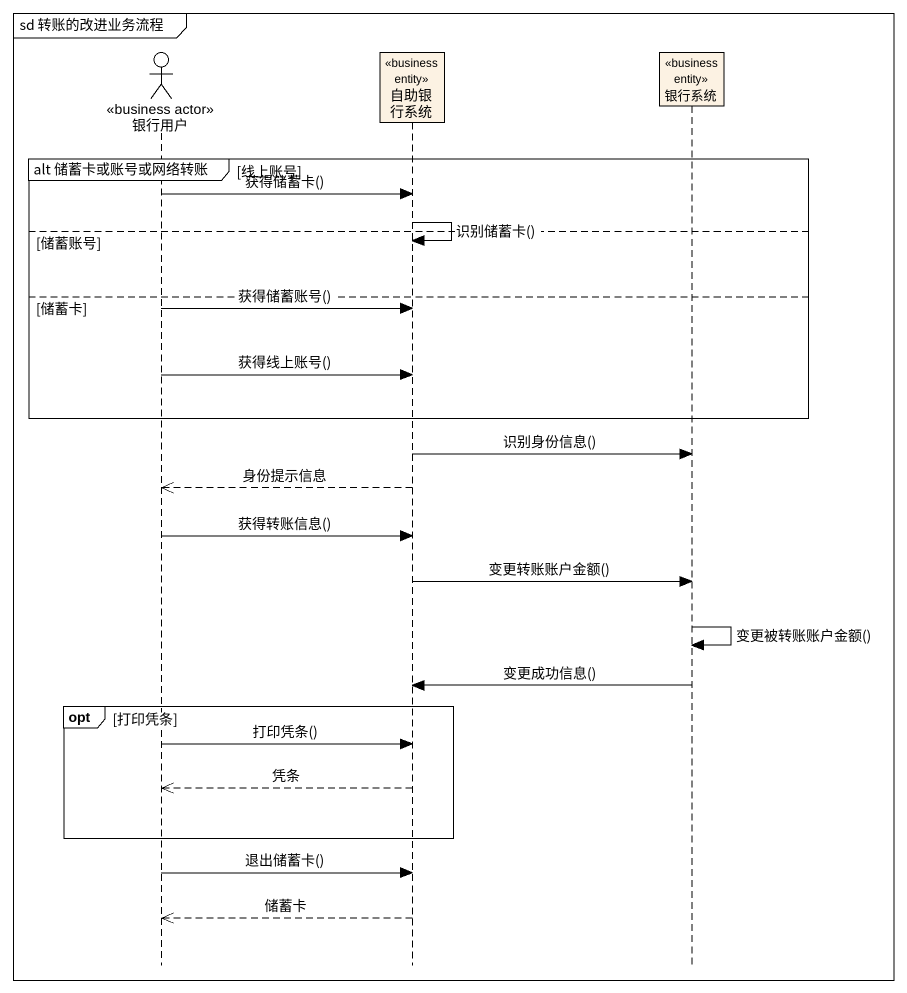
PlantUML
@startuml
mainframe sd 转账的改进业务流程
hide footbox
actor 银行用户 <<business actor>>
participant 自助银行系统 <<business entity>>
participant 银行系统 <<business entity>>

group alt 储蓄卡或账号或网络转账 [线上账号]
  银行用户 -> 自助银行系统 : 获得储蓄卡()
  自助银行系统 -> 自助银行系统 : 识别储蓄卡()
else 储蓄账号
else 储蓄卡
  银行用户 -> 自助银行系统 : 获得储蓄账号()
  银行用户 -> 自助银行系统 : 获得线上账号()
end
自助银行系统 -> 银行系统 : 识别身份信息()
自助银行系统 -->> 银行用户 : 身份提示信息
银行用户 -> 自助银行系统 : 获得转账信息()
自助银行系统 -> 银行系统 : 变更转账账户金额()
银行系统 -> 银行系统 : 变更被转账账户金额()
银行系统 -> 自助银行系统 : 变更成功信息()
opt 打印凭条
  银行用户 -> 自助银行系统 : 打印凭条()
  自助银行系统 -->> 银行用户 : 凭条
end
银行用户 -> 自助银行系统 : 退出储蓄卡()
自助银行系统 -->> 银行用户 : 储蓄卡
@enduml
